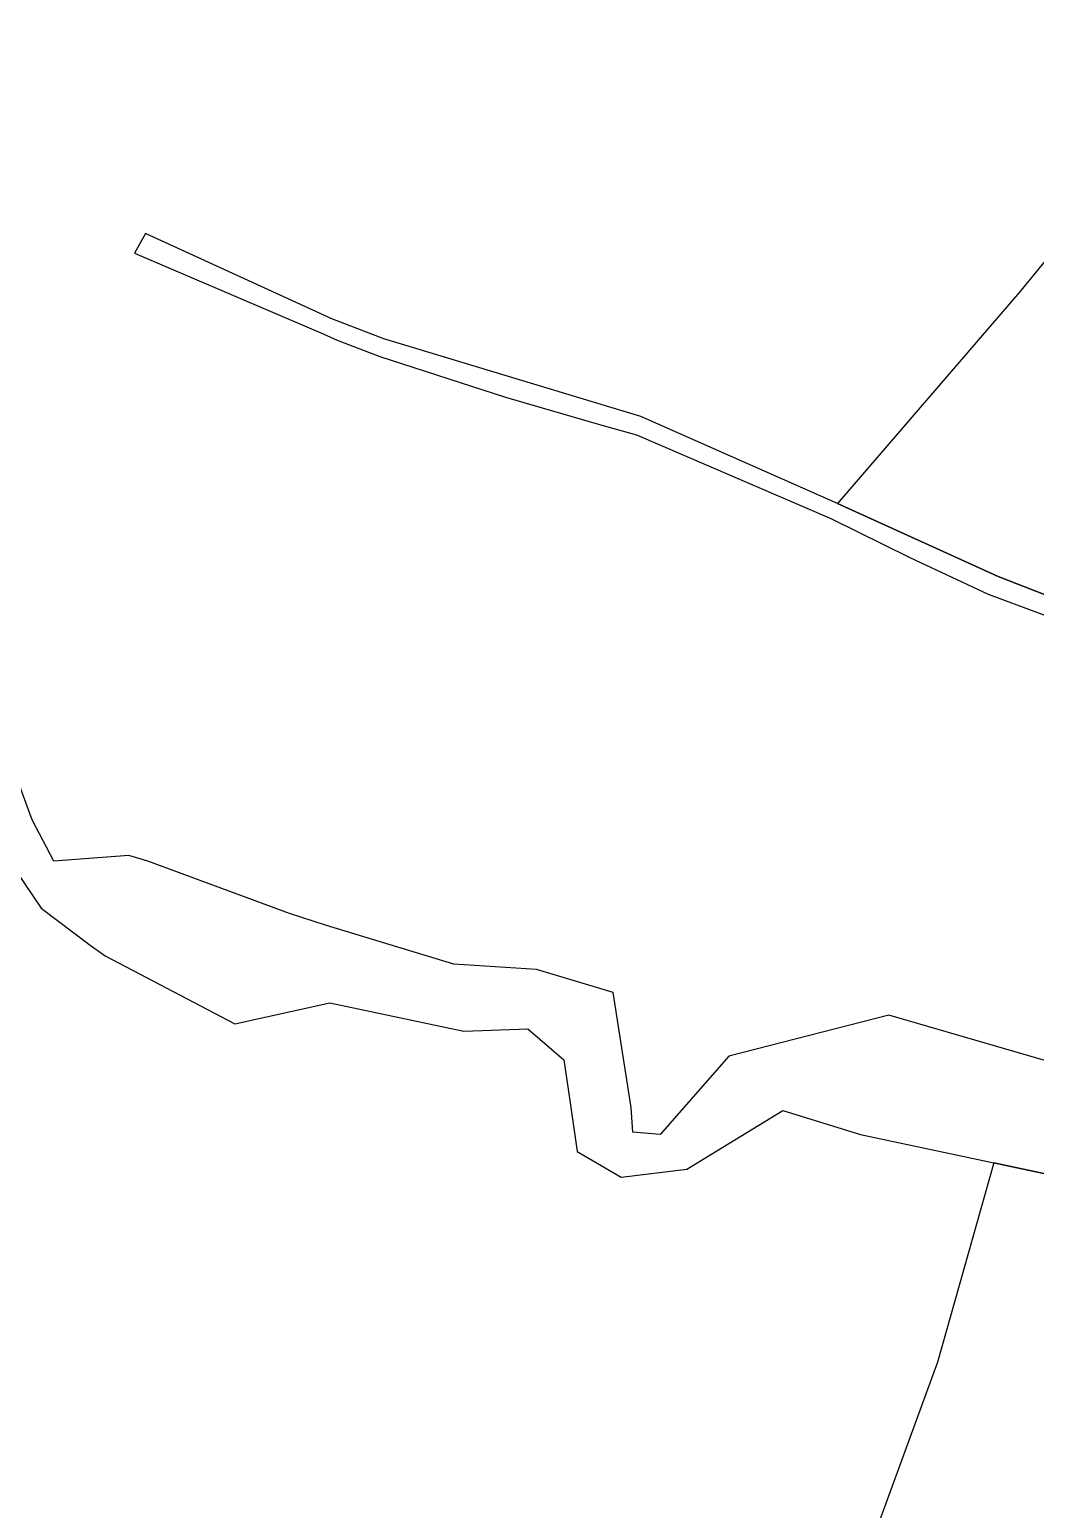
# Model space of a CAD drawing. Header units: metres. Extents: x 7508000 to 7510589, y 4725804 to 4728000.
# Drawn here: x 7508882.5 to 7509067.8, y 4726869.1 to 4727141.9 of the extents above; entities that cross this region are included whole.
import ezdxf

# ---------------------------------------------------------------- set-up
doc = ezdxf.new("R2010")
doc.units = ezdxf.units.M
doc.layers.add('OBILIQ_PAR_PARCELGEOM_ILI', color=7, linetype='Continuous')
doc.layers.add('Orotofoto 2018', color=7, linetype='Continuous')
picture_1 = doc.add_image_def('image1.ecw', size_in_pixel=(11111, 11111))

msp = doc.modelspace()

# ---------------------------------------------------------------- linework, layer by layer
at = {"layer": 'OBILIQ_PAR_PARCELGEOM_ILI', "color": 7, "linetype": 'Continuous'}
for points in [[(7509130.22, 4727172.16), (7509097.46, 4727133.25), (7509064.83, 4727093.49), (7509031.31, 4727054.51), (7509060.91, 4727041.09), (7509093.41, 4727028.44), (7509126.17, 4727016.36), (7509155.32, 4727004.42), (7509182.36, 4726995.87), (7509207.73, 4726986.69), (7509260.46, 4726967.42), (7509281.91, 4726959.01), (7509313.09, 4726997.36), (7509345.51, 4727036.13), (7509378.44, 4727074.26), (7509410.09, 4727112.65), (7509443.01, 4727150.78)], [(7509093.41, 4727028.44), (7509060.91, 4727041.09), (7509031.31, 4727054.51), (7508995.1, 4727070.54), (7508947.76, 4727084.87), (7508938.16, 4727088.54), (7508903.83, 4727104.29), (7508901.84, 4727100.63), (7508936.58, 4727085.78), (7508939.17, 4727084.59), (7508947.02, 4727081.58), (7508970.19, 4727074.1), (7508987.46, 4727069.1), (7508994.31, 4727067.19), (7509030.11, 4727051.76), (7509044.67, 4727044.54), (7509059.09, 4727037.79), (7509091.58, 4727025.69)], [(7509069.48, 4726951.87), (7509040.79, 4726960.2), (7509011.28, 4726952.66), (7508998.65, 4726938.24), (7508993.59, 4726938.65), (7508993.29, 4726943.24), (7508993.29, 4726943.24), (7508990.02, 4726964.39), (7508975.9, 4726968.67), (7508960.65, 4726969.63), (7508937.18, 4726976.78), (7508930.38, 4726978.94), (7508904.27, 4726988.59), (7508900.79, 4726989.67), (7508886.94, 4726988.58), (7508882.96, 4726996.24), (7508877.15, 4727012.14)], [(7508875.26, 4726993.78), (7508884.64, 4726979.93), (7508893.67, 4726973.15), (7508896.41, 4726971.16), (7508920.28, 4726958.61), (7508937.79, 4726962.48), (7508962.5, 4726957.26), (7508974.28, 4726957.71), (7508980.91, 4726951.98), (7508982, 4726944.52), (7508983.35, 4726935.12), (7508991.46, 4726930.36), (7509003.55, 4726931.82), (7509021.23, 4726942.67), (7509035.54, 4726938.25), (7509060.11, 4726933.03), (7509105.21, 4726923.35)]]:
    msp.add_lwpolyline(points, dxfattribs=at)
msp.add_lwpolyline([(7509070.08, 4726770.63), (7509086.48, 4726817.78), (7509104.14, 4726863.92), (7509121.3, 4726911.16), (7509126.12, 4726923.67), (7509105.21, 4726923.35), (7509060.11, 4726933.03), (7509049.75, 4726896.26), (7509032.34, 4726848.72), (7509015.75, 4726801.86), (7509000.37, 4726754.18), (7508983.03, 4726709.01), (7508964.07, 4726659.1), (7508945.78, 4726612.64), (7508978.83, 4726600.86), (7509003.9, 4726592.32), (7509019.12, 4726630.26), (7509036.36, 4726676.66), (7509053.6, 4726723.64), (7509070.08, 4726770.63)], close=True, dxfattribs=at)

# ---------------------------------------------------------------- pictures from other files: only their frames are drawn
at = {"layer": 'Orotofoto 2018'}
image = msp.add_image(picture_1, insert=(7508000, 4726000.02), size_in_units=(1999.82, 1999.82), dxfattribs=at)
image.dxf.flags = 7

doc.saveas('drawing.dxf')
